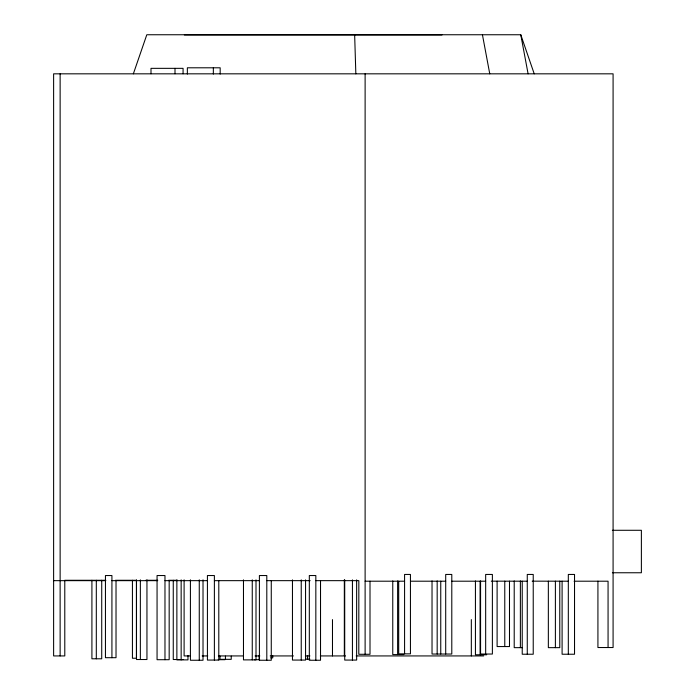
<?xml version="1.0" encoding="UTF-8"?>
<svg xmlns="http://www.w3.org/2000/svg" width="695" height="695" viewBox="0 0 695 695"><rect width="100%" height="100%" fill="white"/><g stroke="black" fill="none" stroke-linecap="round" stroke-linejoin="round"><path stroke-width="1.04" d="M133.353 73.826L146.801 34.75L520.772 34.75L534.22 73.826M184.34 34.932L441.994 34.932M612.373 530.285L641.381 530.285L641.381 572.758L612.373 572.758M105.84 580.282L64.783 580.282L64.791 655.932L53.619 655.932L53.619 73.826L613.086 73.826L613.086 647.532L597.926 647.532L597.926 581.159M115.413 580.282L136.428 580.282L136.428 658.243L132.432 658.243L132.432 580.282M145.828 580.282L157.756 580.282M168.607 580.282L177.277 580.282M53.619 580.655L105.623 580.655M111.921 580.655L157.565 580.655M164.976 580.655L207.423 580.655M214.381 580.655L259.4 580.655M266.802 580.655L310.144 580.655M315.834 580.655L358.837 580.655L358.802 654.29L370.009 654.29L370.009 581.202M365.118 581.202L404.577 581.202M410.441 581.202L445.703 581.202M451.793 581.202L485.666 581.202M491.278 581.159L527.27 581.202M532.188 581.159L568.319 581.202M574.07 581.202L608.064 581.202L608.064 647.532M522.518 647.653L514.213 647.653L514.213 580.907M403.76 654.594L392.762 654.594L392.762 580.942M486.717 654.777L475.432 654.777L475.432 580.959M190.508 655.932L184.106 655.932L184.106 579.83M202.158 655.932L207.762 655.932M218.36 655.932L243.554 655.932M255.074 655.932L259.817 655.932M270.199 655.932L293.438 655.932M305.366 655.932L309.918 655.932M320.326 655.932L345.563 655.932M356.161 655.932L483.677 655.932M270.694 657.878L272.744 657.878L272.744 655.706M305.557 659.155L309.901 659.155M183.263 659.52L173.263 659.52L173.263 580.282M218.23 659.703L225.05 659.703M254.361 659.703L259.626 659.703M520.772 34.75L528.096 73.826M482.434 34.75L489.758 73.826M354.65 34.75L355.84 73.826M568.319 654.23L568.319 574.444L574.53 574.444L574.53 654.23L562.099 654.23L562.099 581.202M559.77 581.159L559.77 647.653L548.346 647.653L548.346 581.159M555.392 581.159L555.392 647.653M527.27 654.23L527.27 574.444L533.23 574.444L533.23 654.23L522.232 654.23L522.232 581.202M520.373 580.907L520.373 647.653M509.487 581.159L509.487 646.558L497.107 646.558L497.107 581.159M504.77 581.159L504.77 646.558M485.666 654.038L485.666 574.444L492.381 574.444L492.381 654.038L480.089 654.038L480.089 581.202M480.575 580.959L480.575 654.777M471.332 619.593L471.332 655.932M445.703 654.038L445.703 574.444L451.793 574.444L451.793 654.038L432.029 654.038L432.029 580.898M440.752 581.202L440.752 654.038M437.172 580.898L437.172 654.038M404.577 653.856L404.577 574.444L410.441 574.444L410.441 653.856L398.704 653.856L398.704 581.202M397.618 580.942L397.618 654.594M365.118 73.826L365.118 654.29M356.639 579.873L356.639 660.068L344.72 660.068L344.72 579.873M352.435 579.873L352.435 660.068M344.329 579.83L344.329 655.932M332.479 619.61L332.479 655.932M320.525 580.655L320.525 660.25L309.318 660.25L309.318 575.538L315.834 575.538L315.834 660.25M307.459 655.898L307.459 659.155M305.557 579.873L305.557 660.068L292.456 660.068L292.456 579.873M301.239 579.873L301.239 660.068M271.267 580.655L271.267 660.25L259.4 660.25L259.4 575.538L266.802 575.538L266.802 660.25M259.2 655.411L259.2 659.703M256.003 579.865L256.003 659.885L243.476 659.885L243.476 579.865M252.259 579.865L252.259 659.885M231.235 656.115L231.235 659.338L220.011 659.338L220.011 656.115M225.441 656.115L225.441 659.338M220.176 74.061L220.176 67.797L187.355 67.797L187.355 74.061M218.795 580.655L218.795 660.068L207.423 660.068L207.423 575.538L214.381 575.538L214.381 660.068M213.348 67.797L213.348 74.061M203.018 579.83L203.018 660.25L190.413 660.25L190.413 579.83M199.265 579.83L199.265 660.25M187.98 655.559L187.98 659.885L176.869 659.885L176.869 579.865M183.072 73.757L183.072 68.345L150.997 68.345L150.997 73.757M181.152 579.865L181.152 659.885M175.001 68.345L175.001 73.757M169.172 580.655L169.172 659.703L157.061 659.703L157.061 575.538L164.976 575.538L164.976 659.703M146.949 579.847L146.949 659.52L136.498 659.52L136.498 579.847M140.355 579.847L140.355 659.52M116.022 580.655L116.022 657.696L105.449 657.696L105.449 575.538L111.921 575.538L111.921 657.696M101.722 580.282L101.722 658.791L91.914 658.791L91.914 580.282M96.31 580.282L96.31 658.791M60.135 73.826L60.135 655.932"/></g></svg>
